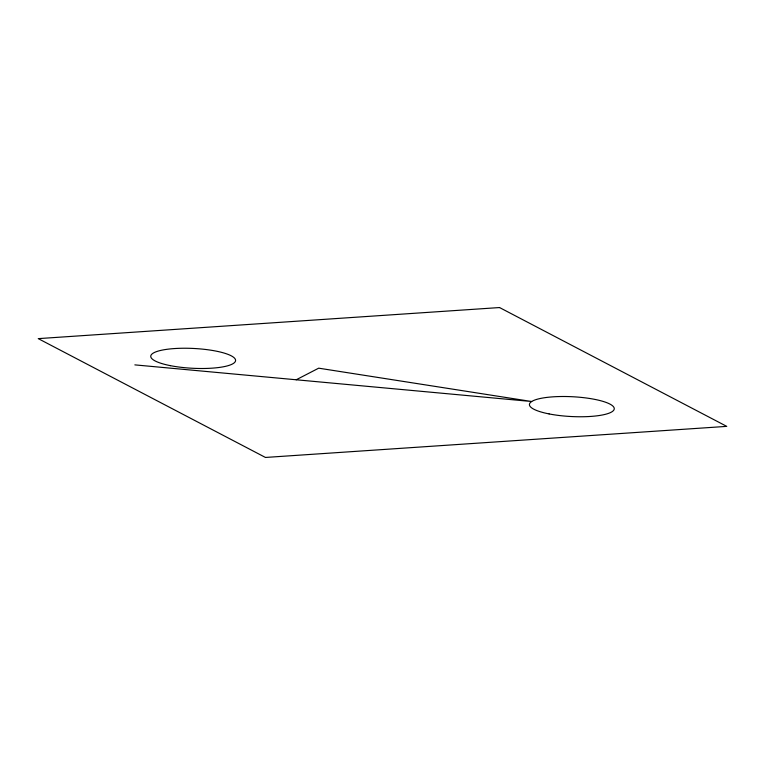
<?xml version="1.0" encoding="UTF-8"?>
<svg xmlns="http://www.w3.org/2000/svg" width="765" height="765" viewBox="0 0 765 765"><rect width="100%" height="100%" fill="white"/><g stroke="black" fill="none" stroke-linecap="round" stroke-linejoin="round"><path stroke-width="1.15" d="M296.218 379.775L318.689 368.175L531.675 401.51L134.85 364.876M499.545 307.549L38.25 338.627L265.455 457.451L726.75 426.373L499.545 307.549M170.423 365.66A42.467 9.916 2.9 0 0 235.543 360.812A42.467 9.916 2.9 0 0 173.521 348.63A42.467 9.916 2.9 0 0 170.423 365.66M549.098 413.922A42.467 9.916 2.9 0 0 614.219 409.084A42.467 9.916 2.9 0 0 552.196 396.892A42.467 9.916 2.9 0 0 549.098 413.922"/></g></svg>
